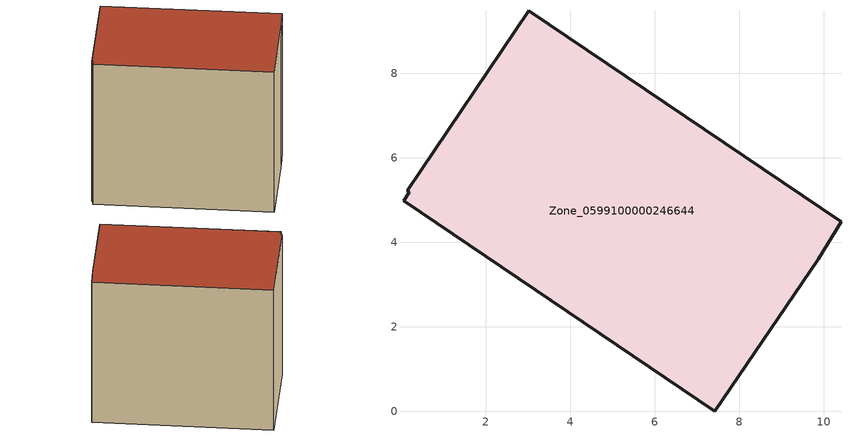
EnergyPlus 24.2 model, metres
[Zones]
Zone_0599100000246644
 floor ground (C_G): 0.19,5.18 0.14,5.22 3.01,9.48 10.41,4.49 9.87,3.6 7.42,0 0.05,4.99 z1.45
 wall outside (C_F): 9.87,3.6 10.41,4.49 3.01,9.48 0.14,5.22 0.19,5.18 0.05,4.99 7.42,0 9.87,3.6 z1.45:9.52
 roof outside (C_R): 0.19,5.18 0.05,4.99 7.42,0 9.87,3.6 10.41,4.49 3.01,9.48 0.14,5.22 z9.52
[BUILDING]
Pand.0599100000246644: North Axis=0; Terrain=City; Loads Convergence Tolerance Value=0.04; Temperature Convergence Tolerance Value=0.4; Solar Distribution=FullExterior; Maximum Number of Warmup Days=25; Minimum Number of Warmup Days=1
[Site:Location]
Rotterdam.The.Hague.AP_ZH_NLD Design_Conditions: Latitude=51.96; Longitude=4.45; Time Zone=1; Elevation=-4.5
[SITE:GROUNDTEMPERATURE:BUILDINGSURFACE]
18, 18, 18, 18, 18, 18, 18, 18, 18, 18, 18, 18
[MATERIAL] Thermal Absorptance=0.9; Solar Absorptance=0.7; Visible Absorptance=0.7
Name | Roughness | Thickness | Conductivity | Density | Specific Heat
G.TI.1975-1991 | MediumSmooth | 0.15 | 0.288461 | 540 | 1210
F.TI.1975-1991 | Rough | 0.3 | 0.230769 | 1920 | 840
R.TI.1975-1991 | MediumRough | 0.2 | 0.153846 | 1500 | 1000
[CONSTRUCTION]
C_G: G.TI.1975-1991
C_F: F.TI.1975-1991
C_R: R.TI.1975-1991
[ZONE]
Zone_0599100000246644: Type=1; Multiplier=1; Ceiling Height=Autocalculate; Volume=Autocalculate; Floor Area=autocalculate; Part of Total Floor Area=Yes
[ZONEINFILTRATION:DESIGNFLOWRATE]
Infil_Zone_0599100000246644: Zone or ZoneList or Space or SpaceList=Zone_0599100000246644; Schedule=AlwaysOn; Design Flow Rate Calculation Method=Flow/Area; Flow Rate per Floor Area=0.003; Constant Term Coefficient=1; Temperature Term Coefficient=0; Velocity Term Coefficient=0; Velocity Squared Term Coefficient=0
[HVACTEMPLATE:ZONE:IDEALLOADSAIRSYSTEM]
Zone_0599100000246644: Maximum Heating Supply Air Temperature=50; Minimum Cooling Supply Air Temperature=13; Maximum Heating Supply Air Humidity Ratio=0.0156; Minimum Cooling Supply Air Humidity Ratio=0.0077; Heating Limit=NoLimit; Cooling Limit=NoLimit; Dehumidification Control Type=ConstantSensibleHeatRatio; Cooling Sensible Heat Ratio=0.7; Dehumidification Setpoint=60; Humidification Control Type=None; Humidification Setpoint=30; Outdoor Air Method=None; Outdoor Air Flow Rate per Person=0.00944; Outdoor Air Flow Rate per Zone Floor Area=0; Outdoor Air Flow Rate per Zone=0; Demand Controlled Ventilation Type=None; Outdoor Air Economizer Type=NoEconomizer; Heat Recovery Type=None; Sensible Heat Recovery Effectiveness=0.7; Latent Heat Recovery Effectiveness=0.65
[ZONECONTROL:THERMOSTAT]
ThermostatControl_Zone_0599100000246644: Zone or ZoneList=Zone_0599100000246644; Control Type Schedule=DualSetpointControlType; Control 1=Thermostat_Zone_0599100000246644; Temperature Difference Between Cutout And Setpoint=0
[THERMOSTATSETPOINT:DUALSETPOINT]
Thermostat_Zone_0599100000246644: Heating Setpoint Temperature Schedule=HeatingSetpoint_Zone_0599100000246644; Cooling Setpoint Temperature Schedule=CoolingSetpoint_Zone_0599100000246644
[SCHEDULE:COMPACT]
HeatingSetpoint_Zone_0599100000246644: Through: 12/31, For: AllDays, Until: 24:00, 21
CoolingSetpoint_Zone_0599100000246644: Through: 12/31, For: AllDays, Until: 24:00, 24
DualSetpointControlType: Through: 12/31, For: AllDays, Until: 24:00, 4
AlwaysOn: Through: 12/31, For: AllDays, Until: 24:00, 1
